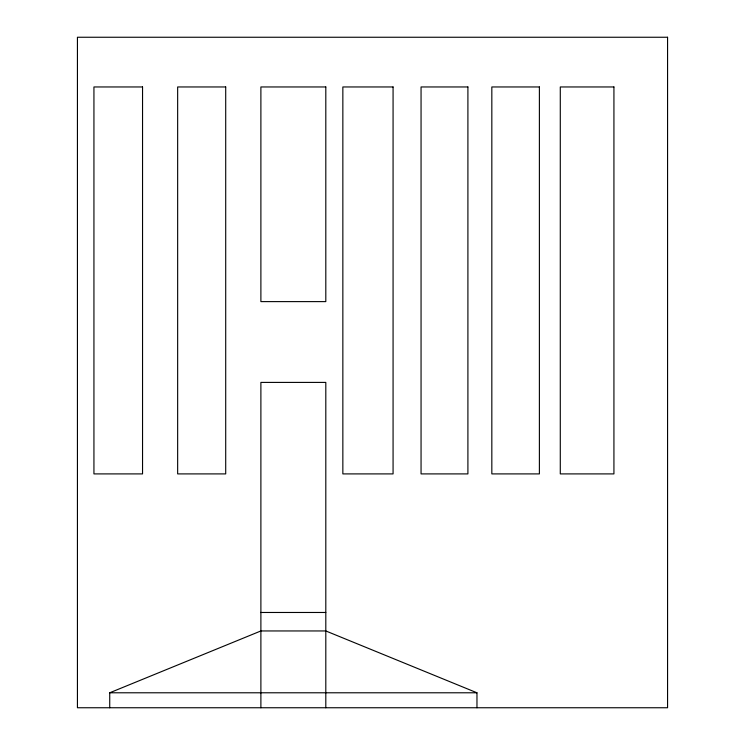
<?xml version="1.0" encoding="UTF-8"?>
<svg xmlns="http://www.w3.org/2000/svg" width="745" height="745" viewBox="0 0 745 745"><rect width="100%" height="100%" fill="white"/><g stroke="black" fill="none" stroke-linecap="round" stroke-linejoin="round"><path stroke-width="1.12" d="M109.729 707.75L109.729 692.785L260.89 630.95L325.807 630.95L476.968 692.785L476.968 707.75M260.499 612.474L325.807 612.474M109.729 692.785L476.968 692.785M325.807 707.75L325.807 382.409L260.89 382.409L260.89 707.75M667.567 37.25L77.433 37.25L77.433 707.75L667.567 707.75L667.567 37.25M142.546 86.96L93.935 86.96L93.935 473.904L142.546 473.904L142.546 86.96M225.707 86.96L177.655 86.96L177.655 473.904L225.707 473.904L225.707 86.96M325.807 86.96L260.89 86.96L260.89 301.613L325.807 301.613L325.807 86.96M393.071 86.96L342.849 86.96L342.849 473.904L393.071 473.904L393.071 86.96M467.907 86.96L421.055 86.96L421.055 473.904L467.907 473.904L467.907 86.96M539.389 86.96L491.83 86.96L491.83 473.904L539.389 473.904L539.389 86.96M613.927 86.96L560.287 86.96L560.287 473.904L613.927 473.904L613.927 86.96"/></g></svg>
